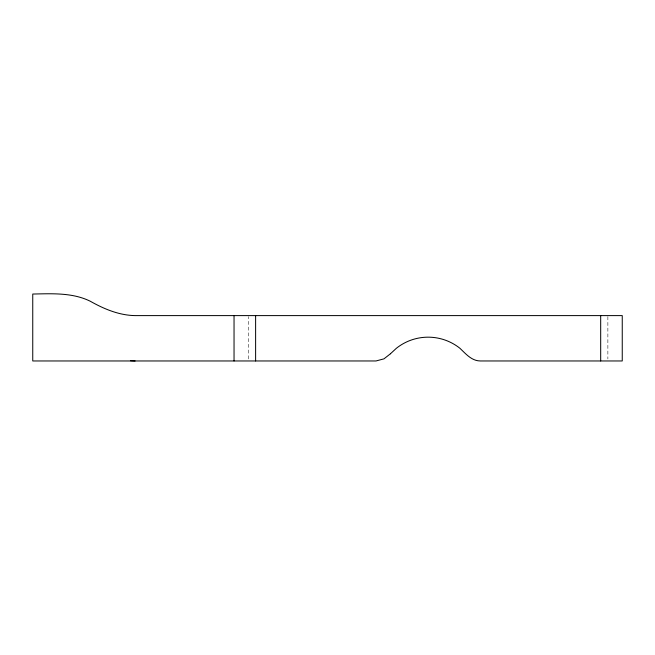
<?xml version="1.0" encoding="UTF-8"?>
<svg xmlns="http://www.w3.org/2000/svg" width="655" height="655" viewBox="0 0 655 655"><rect width="100%" height="100%" fill="white"/><g stroke="black" fill="none" stroke-linecap="round" stroke-linejoin="round"><path stroke-width="0.49" stroke-dasharray="3.27 2.46" d="M248.417 358.948L248.417 316.611M607.873 316.611L607.873 358.948"/><path stroke-width="0.98" d="M234.04 360.962L234.04 315.604M255.614 360.962L255.614 315.604M130.443 360.717L135.094 360.962M600.684 315.604L600.684 360.962M390.437 353.774L383.961 358.858L376.003 360.962L32.75 360.962L32.75 294.038C52.007 293.677 72.427 292.474 90.259 301.226C103.998 308.98 119.087 315.325 135.094 315.604L622.25 315.604L622.25 360.962L480.287 360.962C471.559 360.905 465.689 353.716 459.9 348.264A50.992 50.992 0 0 0 396.398 348.264L390.437 353.774"/></g></svg>
